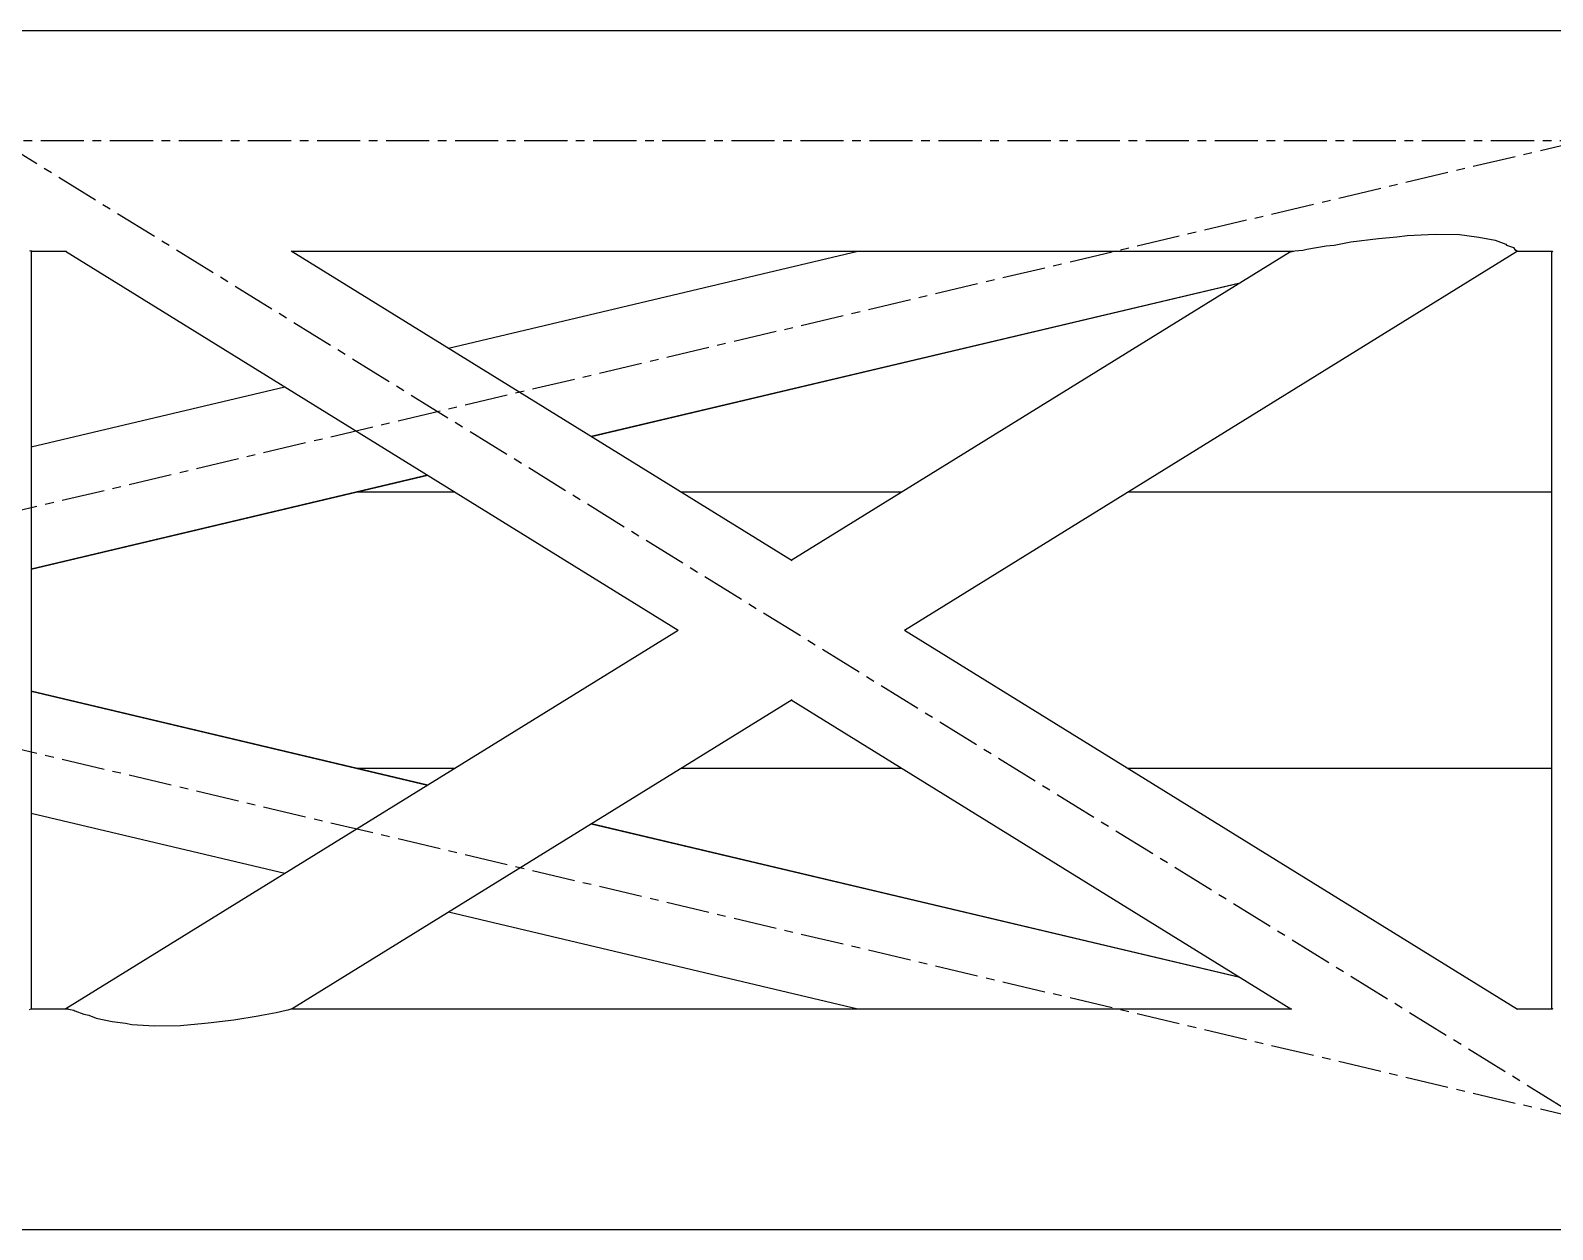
# Model space of a CAD drawing. Header units: millimetres. Extents: x 5143 to 30813, y 232 to 21408.
# Drawn here: x 23726.5 to 24006.5, y 10710 to 10930.6 of the extents above; entities that cross this region are included whole.
import ezdxf

# ---------------------------------------------------------------- set-up
doc = ezdxf.new("R2010")
doc.units = ezdxf.units.MM
doc.header["$LTSCALE"] = 0.25
doc.linetypes.add('CENTER', pattern=[50.8, 31.75, -6.35, 6.35, -6.35])
doc.linetypes.add('XKITLINE00', pattern=[0])

msp = doc.modelspace()

# ---------------------------------------------------------------- linework, layer by layer
at = {"color": 8, "linetype": 'XKITLINE00'}
for p, q in [((23581.46, 10930.57), (24815.89, 10930.57)), ((23974.5, 10892.32), (23977.87, 10892.61)), ((23977.87, 10892.61), (23979.77, 10892.83)), ((23979.77, 10892.83), (23984.88, 10893.12)), ((23984.88, 10893.12), (23989.34, 10893.02)), ((23989.34, 10893.02), (23992.47, 10892.61)), ((23992.47, 10892.61), (23992.95, 10892.57)), ((23992.95, 10892.57), (23995.92, 10892.01)), ((23726.4, 10890.1), (23726.68, 10889.96)), ((23726.68, 10890.06), (23726.68, 10750.49)), ((23726.68, 10889.97), (23733.16, 10889.97)), ((23726.68, 10889.96), (23726.68, 10750.59)), ((23733, 10889.97), (23845.67, 10820.27)), ((23774.52, 10890.03), (23866.64, 10833.04)), ((23774.61, 10889.97), (23958.82, 10889.97)), ((23803.42, 10872.15), (23878.7, 10889.97)), ((23866.48, 10833.14), (23958.27, 10889.93)), ((23887.28, 10820.27), (23999.88, 10889.93)), ((23958.27, 10889.93), (23958.43, 10889.97)), ((23958.27, 10889.93), (23958.35, 10889.87)), ((23958.35, 10889.87), (23959.11, 10890.04)), ((23959.11, 10890.04), (23960.56, 10890.18)), ((23960.56, 10890.18), (23961.31, 10890.36)), ((23961.31, 10890.36), (23964.84, 10890.93)), ((23964.84, 10890.93), (23966.3, 10891.1)), ((23966.3, 10891.1), (23969.41, 10891.66)), ((23969.41, 10891.66), (23974.5, 10892.32)), ((23995.92, 10892.01), (23997.89, 10891.25)), ((23997.89, 10891.25), (23998.02, 10891.1)), ((23998.02, 10891.1), (23999.27, 10890.65)), ((23999.27, 10890.65), (23999.6, 10890.18)), ((23999.6, 10890.18), (23999.85, 10890.14)), ((23999.85, 10890.14), (23999.88, 10889.93)), ((23999.88, 10889.97), (24006.42, 10889.97)), ((24006.27, 10889.97), (24006.27, 10750.57)), ((24006.27, 10889.96), (24006.27, 10750.59)), ((24006.27, 10889.96), (24006.42, 10889.87)), ((24006.42, 10889.87), (24006.55, 10889.95)), ((23829.65, 10855.92), (23948.96, 10884.17)), ((23829.73, 10855.88), (23948.8, 10884.07)), ((23726.68, 10853.98), (23773.33, 10865.03)), ((23726.68, 10831.54), (23799.56, 10848.8)), ((23726.68, 10831.48), (23799.64, 10848.75)), ((23786.64, 10845.67), (23804.61, 10845.67)), ((23846.22, 10845.67), (23886.73, 10845.67)), ((23928.34, 10845.67), (24006.27, 10845.67)), ((23733.07, 10750.62), (23845.67, 10820.27)), ((23887.28, 10820.27), (24000.05, 10750.52)), ((23726.68, 10809.07), (23799.64, 10791.8)), ((23726.68, 10809.01), (23799.56, 10791.75)), ((23774.68, 10750.62), (23866.64, 10807.51)), ((23866.48, 10807.41), (23958.35, 10750.57)), ((23786.64, 10794.87), (23804.61, 10794.87)), ((23846.22, 10794.87), (23886.73, 10794.87)), ((23928.34, 10794.87), (24006.27, 10794.87)), ((23726.68, 10786.56), (23773.33, 10775.52)), ((23829.65, 10784.63), (23948.96, 10756.38)), ((23829.73, 10784.67), (23948.8, 10756.48)), ((23803.42, 10768.4), (23878.7, 10750.57)), ((23726.4, 10750.44), (23726.68, 10750.59)), ((23726.68, 10750.57), (23733.47, 10750.57)), ((23733.07, 10750.62), (23733.32, 10750.67)), ((23733.07, 10750.62), (23733.08, 10750.57)), ((23733.32, 10750.67), (23733.56, 10750.51)), ((23733.56, 10750.51), (23734.53, 10750.36)), ((23734.53, 10750.36), (23734.71, 10750.19)), ((23734.71, 10750.19), (23736.38, 10749.62)), ((23769.01, 10749.44), (23771.72, 10749.9)), ((23771.72, 10749.9), (23773.57, 10750.36)), ((23773.57, 10750.36), (23773.96, 10750.41)), ((23773.96, 10750.41), (23774.68, 10750.62)), ((23774.52, 10750.57), (23958.51, 10750.57)), ((23999.96, 10750.57), (24006.42, 10750.57)), ((24006.27, 10750.59), (24006.42, 10750.67)), ((24006.42, 10750.67), (24006.55, 10750.6)), ((23736.38, 10749.62), (23737.29, 10749.44)), ((23737.29, 10749.44), (23738.61, 10748.89)), ((23738.61, 10748.89), (23741.56, 10748.23)), ((23741.56, 10748.23), (23744.01, 10747.94)), ((23744.01, 10747.94), (23745.17, 10747.72)), ((23745.17, 10747.72), (23749.35, 10747.43)), ((23749.35, 10747.43), (23754.12, 10747.53)), ((23754.12, 10747.53), (23758.6, 10747.94)), ((23758.6, 10747.94), (23759.21, 10747.98)), ((23759.21, 10747.98), (23763.97, 10748.53)), ((23763.97, 10748.53), (23768.4, 10749.3)), ((23768.4, 10749.3), (23769.01, 10749.44)), ((23581.46, 10709.97), (24815.89, 10709.97))]:
    msp.add_line(p, q, dxfattribs=at)
at = {"color": 8, "linetype": 'CENTER'}
for p, q in [((24815.89, 10910.27), (23430, 10910.27)), ((24011.97, 10910.27), (23663.5, 10827.77)), ((23720.98, 10910.27), (24011.97, 10730.27)), ((24011.97, 10730.27), (23663.5, 10812.77))]:
    msp.add_line(p, q, dxfattribs=at)

doc.saveas('drawing.dxf')
